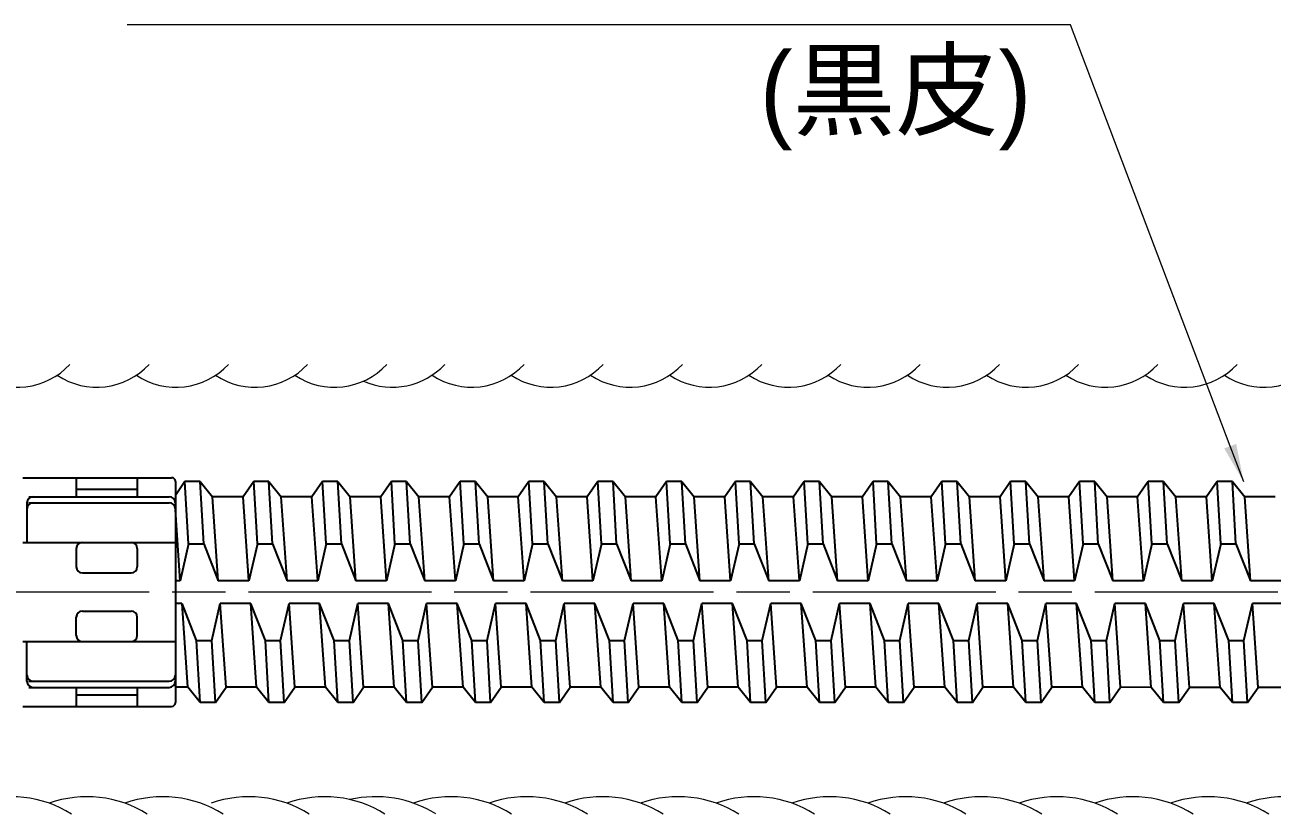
# Model space of a CAD drawing. Units: millimetres at full size, sheet at 1:2; details may follow other scales. Extents: x 2222 to 3904, y 1083 to 2271.
# Drawn here: x 3228 to 3391.5, y 1914.9 to 2018.3 of the extents above; entities that cross this region are included whole.
import ezdxf
from ezdxf.enums import TextEntityAlignment as Align

# ---------------------------------------------------------------- set-up
doc = ezdxf.new("R2010")
doc.units = ezdxf.units.MM
doc.header["$LTSCALE"] = 2
doc.linetypes.add('CHAIN', pattern=[18.5, 12, -1.5, 3.5, -1.5])
for name, color, linetype, lineweight in [('1 外形線', 7, 'Continuous', 35), ('2 細い実線', 3, 'Continuous', 20), ('4中心線', 1, 'CHAIN', 15), ('6寸法線', 4, 'Continuous', 13)]:
    doc.layers.add(name, color=color, linetype=linetype, lineweight=lineweight)
doc.styles.add('ＭＳ Ｐゴシック', font='')
doc.styles.get('ＭＳ Ｐゴシック').set_extended_font_data('MS PGothic')

# ---------------------------------------------------------------- blocks, each defined once
blk = doc.blocks.new('filled_arrow')
at = {"color": 0, "linetype": 'Continuous', "lineweight": -2}
blk.add_solid([(7.5, 1.25), (0, 0), (7.5, -1.25)], dxfattribs=at)

msp = doc.modelspace()

# ---------------------------------------------------------------- linework, layer by layer
at = {"layer": '1 外形線'}
for p, q in [((3227.725, 1958.969), (3247.225, 1958.969)), ((3234.725, 1958.969), (3234.725, 1956.469)), ((3242.725, 1958.969), (3242.725, 1956.469)), ((3248.976, 1958.476), (3247.725, 1956.609)), ((3247.725, 1958.469), (3247.725, 1929.469)), ((3249.451, 1950.303), (3248.976, 1958.476)), ((3250.976, 1958.476), (3248.976, 1958.476)), ((3251.451, 1950.303), (3250.976, 1958.476)), ((3250.976, 1958.476), (3252.593, 1956.472)), ((3257.998, 1958.477), (3256.605, 1956.472)), ((3259.998, 1958.476), (3257.998, 1958.477)), ((3258.474, 1950.304), (3257.998, 1958.477)), ((3259.998, 1958.476), (3261.615, 1956.472)), ((3260.473, 1950.303), (3259.998, 1958.476)), ((3267.022, 1958.476), (3265.629, 1956.472)), ((3269.022, 1958.476), (3267.022, 1958.476)), ((3267.497, 1950.303), (3267.022, 1958.476)), ((3269.022, 1958.476), (3270.639, 1956.472)), ((3269.497, 1950.303), (3269.022, 1958.476)), ((3276.046, 1958.476), (3274.653, 1956.471)), ((3276.521, 1950.303), (3276.046, 1958.476)), ((3278.046, 1958.475), (3276.046, 1958.476)), ((3278.521, 1950.302), (3278.046, 1958.475)), ((3278.046, 1958.475), (3279.663, 1956.471)), ((3285.07, 1958.475), (3283.676, 1956.471)), ((3285.545, 1950.302), (3285.07, 1958.475)), ((3287.07, 1958.475), (3285.07, 1958.475)), ((3287.545, 1950.302), (3287.07, 1958.475)), ((3287.07, 1958.475), (3288.687, 1956.471)), ((3294.094, 1958.475), (3292.7, 1956.47)), ((3296.094, 1958.475), (3294.094, 1958.475)), ((3294.569, 1950.302), (3294.094, 1958.475)), ((3296.569, 1950.301), (3296.094, 1958.475)), ((3296.094, 1958.475), (3297.711, 1956.47)), ((3303.118, 1958.474), (3301.724, 1956.47)), ((3303.593, 1950.301), (3303.118, 1958.474)), ((3305.118, 1958.474), (3303.118, 1958.474)), ((3305.593, 1950.301), (3305.118, 1958.474)), ((3305.118, 1958.474), (3306.734, 1956.47)), ((3312.141, 1958.474), (3310.748, 1956.469)), ((3312.617, 1950.301), (3312.141, 1958.474)), ((3314.141, 1958.474), (3312.141, 1958.474)), ((3314.617, 1950.3), (3314.141, 1958.474)), ((3314.141, 1958.474), (3315.758, 1956.469)), ((3321.165, 1958.474), (3319.772, 1956.469)), ((3321.64, 1950.3), (3321.165, 1958.474)), ((3323.165, 1958.473), (3321.165, 1958.474)), ((3323.64, 1950.3), (3323.165, 1958.473)), ((3323.165, 1958.473), (3324.782, 1956.469)), ((3330.189, 1958.473), (3328.795, 1956.468)), ((3330.664, 1950.3), (3330.189, 1958.473)), ((3332.189, 1958.473), (3330.189, 1958.473)), ((3332.664, 1950.3), (3332.189, 1958.473)), ((3332.189, 1958.473), (3333.806, 1956.469)), ((3339.213, 1958.473), (3337.819, 1956.468)), ((3339.688, 1950.3), (3339.213, 1958.473)), ((3341.213, 1958.472), (3339.213, 1958.473)), ((3341.688, 1950.299), (3341.213, 1958.472)), ((3341.213, 1958.472), (3342.83, 1956.468)), ((3348.237, 1958.472), (3346.843, 1956.468)), ((3348.712, 1950.299), (3348.237, 1958.472)), ((3350.237, 1958.472), (3348.237, 1958.472)), ((3350.712, 1950.299), (3350.237, 1958.472)), ((3350.237, 1958.472), (3351.854, 1956.468)), ((3357.261, 1958.472), (3355.867, 1956.467)), ((3357.736, 1950.299), (3357.261, 1958.472)), ((3359.261, 1958.471), (3357.261, 1958.472)), ((3359.736, 1950.298), (3359.261, 1958.471)), ((3359.261, 1958.471), (3360.877, 1956.467)), ((3366.284, 1958.471), (3364.891, 1956.467)), ((3366.76, 1950.298), (3366.284, 1958.471)), ((3368.284, 1958.471), (3366.284, 1958.471)), ((3368.759, 1950.298), (3368.284, 1958.471)), ((3368.284, 1958.471), (3369.901, 1956.467)), ((3375.308, 1958.471), (3373.915, 1956.466)), ((3377.308, 1958.471), (3375.308, 1958.471)), ((3375.783, 1950.298), (3375.308, 1958.471)), ((3377.783, 1950.297), (3377.308, 1958.471)), ((3377.308, 1958.471), (3378.925, 1956.466)), ((3384.332, 1958.47), (3382.938, 1956.466)), ((3384.807, 1950.297), (3384.332, 1958.47)), ((3386.332, 1958.47), (3384.332, 1958.47)), ((3386.807, 1950.297), (3386.332, 1958.47)), ((3386.332, 1958.47), (3387.949, 1956.466)), ((3228.525, 1956.469), (3246.925, 1956.469)), ((3234.725, 1957.469), (3242.725, 1957.469)), ((3253.357, 1945.453), (3252.593, 1956.472)), ((3256.607, 1956.472), (3252.593, 1956.472)), ((3257.369, 1945.454), (3256.605, 1956.471)), ((3265.629, 1956.472), (3261.615, 1956.472)), ((3262.379, 1945.453), (3261.615, 1956.472)), ((3266.393, 1945.453), (3265.629, 1956.471)), ((3271.403, 1945.453), (3270.639, 1956.472)), ((3274.653, 1956.472), (3270.639, 1956.472)), ((3275.417, 1945.453), (3274.652, 1956.47)), ((3280.427, 1945.453), (3279.663, 1956.471)), ((3283.676, 1956.471), (3279.663, 1956.471)), ((3284.441, 1945.452), (3283.676, 1956.47)), ((3289.451, 1945.452), (3288.687, 1956.471)), ((3292.7, 1956.471), (3288.687, 1956.471)), ((3293.465, 1945.452), (3292.7, 1956.47)), ((3298.475, 1945.452), (3297.711, 1956.47)), ((3301.724, 1956.47), (3297.711, 1956.47)), ((3302.488, 1945.451), (3301.724, 1956.469)), ((3307.498, 1945.451), (3306.734, 1956.47)), ((3310.748, 1956.47), (3306.734, 1956.47)), ((3311.512, 1945.451), (3310.748, 1956.469)), ((3316.522, 1945.451), (3315.758, 1956.469)), ((3319.772, 1956.469), (3315.758, 1956.469)), ((3320.536, 1945.45), (3319.772, 1956.468)), ((3328.796, 1956.469), (3324.782, 1956.469)), ((3325.546, 1945.45), (3324.782, 1956.469)), ((3329.56, 1945.45), (3328.795, 1956.468)), ((3334.57, 1945.45), (3333.806, 1956.469)), ((3337.819, 1956.468), (3333.806, 1956.469)), ((3338.584, 1945.45), (3337.819, 1956.467)), ((3343.594, 1945.449), (3342.83, 1956.468)), ((3346.843, 1956.468), (3342.83, 1956.468)), ((3347.608, 1945.449), (3346.843, 1956.467)), ((3352.618, 1945.449), (3351.854, 1956.468)), ((3355.867, 1956.468), (3351.854, 1956.468)), ((3356.631, 1945.449), (3355.867, 1956.466)), ((3361.642, 1945.449), (3360.877, 1956.467)), ((3364.891, 1956.467), (3360.877, 1956.467)), ((3365.655, 1945.448), (3364.891, 1956.466)), ((3373.915, 1956.467), (3369.901, 1956.467)), ((3370.665, 1945.448), (3369.901, 1956.467)), ((3374.679, 1945.448), (3373.915, 1956.466)), ((3382.939, 1956.466), (3378.925, 1956.466)), ((3379.689, 1945.448), (3378.925, 1956.466)), ((3383.703, 1945.447), (3382.938, 1956.465)), ((3391.962, 1956.466), (3387.949, 1956.466)), ((3388.713, 1945.447), (3387.949, 1956.466)), ((3228.263, 1955.669), (3228.263, 1950.469)), ((3228.525, 1955.669), (3246.925, 1955.669)), ((3248.347, 1945.453), (3247.725, 1954.748)), ((3227.725, 1950.469), (3247.725, 1950.469)), ((3234.725, 1949.669), (3234.725, 1947.269)), ((3235.525, 1950.469), (3241.925, 1950.469)), ((3242.725, 1949.669), (3242.725, 1947.269)), ((3249.451, 1950.303), (3248.347, 1945.453)), ((3249.451, 1950.303), (3251.451, 1950.303)), ((3251.451, 1950.303), (3253.357, 1945.453)), ((3258.474, 1950.304), (3257.369, 1945.454)), ((3258.474, 1950.304), (3260.473, 1950.303)), ((3260.473, 1950.303), (3262.379, 1945.454)), ((3267.497, 1950.303), (3266.393, 1945.453)), ((3267.497, 1950.303), (3269.497, 1950.303)), ((3269.497, 1950.303), (3271.403, 1945.453)), ((3276.521, 1950.303), (3275.417, 1945.453)), ((3276.521, 1950.303), (3278.521, 1950.302)), ((3278.521, 1950.302), (3280.427, 1945.453)), ((3285.545, 1950.302), (3284.441, 1945.452)), ((3285.545, 1950.302), (3287.545, 1950.302)), ((3287.545, 1950.302), (3289.451, 1945.452)), ((3294.569, 1950.302), (3293.464, 1945.452)), ((3294.569, 1950.302), (3296.569, 1950.301)), ((3296.569, 1950.301), (3298.475, 1945.452)), ((3303.593, 1950.301), (3302.488, 1945.451)), ((3303.593, 1950.301), (3305.593, 1950.301)), ((3305.593, 1950.301), (3307.498, 1945.451)), ((3312.617, 1950.301), (3311.512, 1945.451)), ((3312.617, 1950.301), (3314.617, 1950.3)), ((3314.617, 1950.3), (3316.522, 1945.451)), ((3321.64, 1950.3), (3320.536, 1945.45)), ((3321.64, 1950.3), (3323.64, 1950.3)), ((3323.64, 1950.3), (3325.546, 1945.45)), ((3330.664, 1950.3), (3329.56, 1945.45)), ((3330.664, 1950.3), (3332.664, 1950.3)), ((3332.664, 1950.3), (3334.57, 1945.45)), ((3339.688, 1950.3), (3338.584, 1945.449)), ((3339.688, 1950.3), (3341.688, 1950.299)), ((3341.688, 1950.299), (3343.594, 1945.449)), ((3348.712, 1950.299), (3347.607, 1945.449)), ((3348.712, 1950.299), (3350.712, 1950.299)), ((3350.712, 1950.299), (3352.618, 1945.449)), ((3357.736, 1950.299), (3356.631, 1945.449)), ((3357.736, 1950.299), (3359.736, 1950.298)), ((3359.736, 1950.298), (3361.642, 1945.449)), ((3366.76, 1950.298), (3365.655, 1945.448)), ((3366.76, 1950.298), (3368.759, 1950.298)), ((3368.759, 1950.298), (3370.665, 1945.448)), ((3375.783, 1950.298), (3374.679, 1945.448)), ((3375.783, 1950.298), (3377.783, 1950.297)), ((3377.783, 1950.297), (3379.689, 1945.448)), ((3384.807, 1950.297), (3383.703, 1945.447)), ((3384.807, 1950.297), (3386.807, 1950.297)), ((3386.807, 1950.297), (3388.713, 1945.447)), ((3235.525, 1946.469), (3241.925, 1946.469)), ((3248.336, 1945.452), (3247.725, 1945.452)), ((3257.371, 1945.453), (3253.357, 1945.453)), ((3266.393, 1945.453), (3262.379, 1945.453)), ((3275.417, 1945.453), (3271.403, 1945.453)), ((3284.441, 1945.452), (3280.427, 1945.453)), ((3293.465, 1945.452), (3289.451, 1945.452)), ((3302.488, 1945.451), (3298.475, 1945.452)), ((3311.512, 1945.451), (3307.498, 1945.451)), ((3320.536, 1945.45), (3316.522, 1945.451)), ((3329.56, 1945.45), (3325.546, 1945.45)), ((3338.584, 1945.45), (3334.57, 1945.45)), ((3347.608, 1945.449), (3343.594, 1945.449)), ((3356.631, 1945.449), (3352.618, 1945.449)), ((3365.655, 1945.448), (3361.642, 1945.449)), ((3374.679, 1945.448), (3370.665, 1945.448)), ((3383.703, 1945.447), (3379.689, 1945.448)), ((3392.727, 1945.447), (3388.713, 1945.447)), ((3235.525, 1941.469), (3241.925, 1941.469)), ((3248.583, 1942.452), (3247.726, 1942.452)), ((3249.359, 1931.477), (3248.595, 1942.453)), ((3250.501, 1937.603), (3248.595, 1942.453)), ((3252.501, 1937.603), (3253.605, 1942.452)), ((3257.619, 1942.452), (3253.605, 1942.453)), ((3254.369, 1931.477), (3253.605, 1942.452)), ((3258.381, 1931.477), (3257.617, 1942.453)), ((3259.523, 1937.603), (3257.617, 1942.453)), ((3261.523, 1937.604), (3262.627, 1942.453)), ((3266.641, 1942.453), (3262.627, 1942.454)), ((3263.391, 1931.477), (3262.627, 1942.453)), ((3267.405, 1931.477), (3266.641, 1942.453)), ((3268.547, 1937.603), (3266.641, 1942.453)), ((3270.547, 1937.603), (3271.651, 1942.452)), ((3275.664, 1942.452), (3271.651, 1942.453)), ((3272.415, 1931.477), (3271.651, 1942.452)), ((3276.429, 1931.476), (3275.664, 1942.452)), ((3277.57, 1937.602), (3275.665, 1942.452)), ((3279.57, 1937.603), (3280.675, 1942.452)), ((3284.688, 1942.452), (3280.675, 1942.453)), ((3281.439, 1931.476), (3280.675, 1942.452)), ((3286.594, 1937.602), (3284.688, 1942.452)), ((3285.453, 1931.476), (3284.688, 1942.452)), ((3288.594, 1937.602), (3289.699, 1942.451)), ((3293.712, 1942.451), (3289.699, 1942.452)), ((3290.463, 1931.476), (3289.699, 1942.451)), ((3295.618, 1937.601), (3293.712, 1942.451)), ((3294.477, 1931.475), (3293.712, 1942.451)), ((3297.618, 1937.602), (3298.722, 1942.451)), ((3299.487, 1931.475), (3298.722, 1942.451)), ((3302.736, 1942.451), (3298.723, 1942.452)), ((3304.642, 1937.601), (3302.736, 1942.451)), ((3303.5, 1931.475), (3302.736, 1942.451)), ((3306.642, 1937.601), (3307.746, 1942.451)), ((3311.76, 1942.45), (3307.746, 1942.451)), ((3308.511, 1931.475), (3307.746, 1942.451)), ((3313.666, 1937.6), (3311.76, 1942.45)), ((3312.524, 1931.475), (3311.76, 1942.45)), ((3315.666, 1937.601), (3316.77, 1942.45)), ((3320.784, 1942.45), (3316.77, 1942.451)), ((3317.534, 1931.474), (3316.77, 1942.45)), ((3322.69, 1937.6), (3320.784, 1942.45)), ((3321.548, 1931.474), (3320.784, 1942.45)), ((3324.69, 1937.601), (3325.794, 1942.45)), ((3329.808, 1942.45), (3325.794, 1942.451)), ((3326.558, 1931.474), (3325.794, 1942.45)), ((3330.572, 1931.474), (3329.808, 1942.45)), ((3331.713, 1937.6), (3329.808, 1942.449)), ((3333.713, 1937.6), (3334.818, 1942.449)), ((3338.831, 1942.449), (3334.818, 1942.45)), ((3335.582, 1931.474), (3334.818, 1942.449)), ((3340.737, 1937.599), (3338.831, 1942.449)), ((3339.596, 1931.473), (3338.831, 1942.449)), ((3342.737, 1937.6), (3343.842, 1942.449)), ((3347.855, 1942.449), (3343.842, 1942.45)), ((3344.606, 1931.473), (3343.842, 1942.449)), ((3348.62, 1931.473), (3347.855, 1942.449)), ((3351.761, 1937.599), (3352.865, 1942.448)), ((3353.63, 1931.473), (3352.865, 1942.448)), ((3356.879, 1942.448), (3352.866, 1942.449)), ((3358.785, 1937.598), (3356.879, 1942.448)), ((3357.643, 1931.472), (3356.879, 1942.448)), ((3360.785, 1937.599), (3361.889, 1942.448)), ((3365.903, 1942.448), (3361.889, 1942.449)), ((3362.654, 1931.472), (3361.889, 1942.448)), ((3367.809, 1937.598), (3365.903, 1942.448)), ((3366.667, 1931.472), (3365.903, 1942.448)), ((3369.809, 1937.598), (3370.913, 1942.447)), ((3374.927, 1942.447), (3370.913, 1942.448)), ((3371.677, 1931.472), (3370.913, 1942.447)), ((3376.833, 1937.597), (3374.927, 1942.447)), ((3375.691, 1931.471), (3374.927, 1942.447)), ((3378.833, 1937.598), (3379.937, 1942.447)), ((3383.95, 1942.447), (3379.937, 1942.448)), ((3380.701, 1931.471), (3379.937, 1942.447)), ((3384.715, 1931.471), (3383.95, 1942.447)), ((3385.856, 1937.597), (3383.951, 1942.447)), ((3387.856, 1937.597), (3388.961, 1942.447)), ((3392.974, 1942.446), (3388.961, 1942.447)), ((3389.725, 1931.471), (3388.961, 1942.447)), ((3234.725, 1938.269), (3234.725, 1940.669)), ((3242.725, 1938.269), (3242.725, 1940.669)), ((3227.725, 1937.469), (3247.725, 1937.469)), ((3228.263, 1932.269), (3228.263, 1937.469)), ((3235.525, 1937.469), (3241.925, 1937.469)), ((3250.501, 1937.603), (3252.501, 1937.603)), ((3250.976, 1929.474), (3250.501, 1937.603)), ((3252.976, 1929.474), (3252.501, 1937.603)), ((3259.523, 1937.603), (3261.523, 1937.604)), ((3259.998, 1929.475), (3259.523, 1937.603)), ((3261.998, 1929.474), (3261.523, 1937.604)), ((3269.022, 1929.474), (3268.547, 1937.603)), ((3268.547, 1937.603), (3270.547, 1937.603)), ((3271.022, 1929.474), (3270.547, 1937.603)), ((3277.57, 1937.602), (3279.57, 1937.603)), ((3278.046, 1929.474), (3277.57, 1937.602)), ((3280.045, 1929.473), (3279.57, 1937.603)), ((3286.594, 1937.602), (3288.594, 1937.602)), ((3287.069, 1929.473), (3286.594, 1937.602)), ((3289.069, 1929.473), (3288.594, 1937.602)), ((3295.618, 1937.601), (3297.618, 1937.602)), ((3296.093, 1929.473), (3295.618, 1937.601)), ((3298.093, 1929.472), (3297.618, 1937.602)), ((3304.642, 1937.601), (3306.642, 1937.601)), ((3305.117, 1929.472), (3304.642, 1937.601)), ((3307.117, 1929.472), (3306.642, 1937.601)), ((3313.666, 1937.6), (3315.666, 1937.601)), ((3314.141, 1929.472), (3313.666, 1937.6)), ((3316.141, 1929.471), (3315.666, 1937.601)), ((3322.69, 1937.6), (3324.69, 1937.601)), ((3323.165, 1929.471), (3322.69, 1937.6)), ((3325.165, 1929.471), (3324.69, 1937.601)), ((3331.713, 1937.6), (3333.713, 1937.6)), ((3332.189, 1929.471), (3331.713, 1937.6)), ((3334.188, 1929.47), (3333.713, 1937.6)), ((3340.737, 1937.599), (3342.737, 1937.6)), ((3341.212, 1929.47), (3340.737, 1937.599)), ((3343.212, 1929.47), (3342.737, 1937.6)), ((3349.761, 1937.599), (3351.761, 1937.599)), ((3350.236, 1929.47), (3349.761, 1937.599)), ((3352.236, 1929.47), (3351.761, 1937.599)), ((3358.785, 1937.598), (3360.785, 1937.599)), ((3359.26, 1929.47), (3358.785, 1937.598)), ((3361.26, 1929.469), (3360.785, 1937.599)), ((3367.809, 1937.598), (3369.809, 1937.598)), ((3368.284, 1929.469), (3367.809, 1937.598)), ((3370.284, 1929.469), (3369.809, 1937.598)), ((3376.833, 1937.597), (3378.833, 1937.598)), ((3377.308, 1929.469), (3376.833, 1937.597)), ((3379.308, 1929.468), (3378.833, 1937.598)), ((3385.856, 1937.597), (3387.856, 1937.597)), ((3386.332, 1929.468), (3385.856, 1937.597)), ((3388.331, 1929.468), (3387.856, 1937.597)), ((3228.525, 1932.269), (3246.925, 1932.269)), ((3228.525, 1931.469), (3246.925, 1931.469)), ((3234.725, 1931.469), (3234.725, 1928.969)), ((3242.725, 1931.469), (3242.725, 1928.969)), ((3249.348, 1931.476), (3247.726, 1931.476)), ((3250.976, 1929.474), (3249.359, 1931.477)), ((3252.976, 1929.474), (3254.369, 1931.477)), ((3258.383, 1931.476), (3254.369, 1931.477)), ((3259.998, 1929.475), (3258.381, 1931.477)), ((3261.998, 1929.474), (3263.391, 1931.477)), ((3267.405, 1931.477), (3263.391, 1931.477)), ((3269.022, 1929.474), (3267.405, 1931.477)), ((3271.022, 1929.474), (3272.415, 1931.477)), ((3276.429, 1931.476), (3272.415, 1931.477)), ((3278.046, 1929.474), (3276.429, 1931.476)), ((3280.045, 1929.473), (3281.439, 1931.476)), ((3285.453, 1931.476), (3281.439, 1931.476)), ((3287.069, 1929.473), (3285.453, 1931.476)), ((3289.069, 1929.473), (3290.463, 1931.476)), ((3294.477, 1931.475), (3290.463, 1931.476)), ((3296.093, 1929.473), (3294.477, 1931.475)), ((3298.093, 1929.472), (3299.487, 1931.475)), ((3303.5, 1931.475), (3299.487, 1931.475)), ((3305.117, 1929.472), (3303.5, 1931.475)), ((3307.117, 1929.472), (3308.511, 1931.475)), ((3312.524, 1931.475), (3308.511, 1931.475)), ((3314.141, 1929.472), (3312.524, 1931.475)), ((3316.141, 1929.471), (3317.534, 1931.474)), ((3321.548, 1931.474), (3317.534, 1931.474)), ((3323.165, 1929.471), (3321.548, 1931.474)), ((3325.165, 1929.471), (3326.558, 1931.474)), ((3330.572, 1931.474), (3326.558, 1931.474)), ((3332.189, 1929.471), (3330.572, 1931.474)), ((3334.188, 1929.47), (3335.582, 1931.474)), ((3339.596, 1931.473), (3335.582, 1931.474)), ((3341.212, 1929.47), (3339.596, 1931.473)), ((3343.212, 1929.47), (3344.606, 1931.473)), ((3348.62, 1931.473), (3344.606, 1931.473)), ((3350.236, 1929.47), (3348.62, 1931.473)), ((3352.236, 1929.47), (3353.63, 1931.473)), ((3357.643, 1931.472), (3353.63, 1931.473)), ((3359.26, 1929.47), (3357.643, 1931.472)), ((3361.26, 1929.469), (3362.654, 1931.472)), ((3366.667, 1931.472), (3362.654, 1931.472)), ((3368.284, 1929.469), (3366.667, 1931.472)), ((3370.284, 1929.469), (3371.677, 1931.472)), ((3375.691, 1931.471), (3371.677, 1931.472)), ((3377.308, 1929.469), (3375.691, 1931.471)), ((3379.308, 1929.468), (3380.701, 1931.471)), ((3384.715, 1931.471), (3380.701, 1931.471)), ((3386.332, 1929.468), (3384.715, 1931.471)), ((3388.331, 1929.468), (3389.725, 1931.471)), ((3393.739, 1931.471), (3389.725, 1931.471)), ((3234.725, 1930.469), (3242.725, 1930.469)), ((3227.725, 1928.969), (3247.225, 1928.969)), ((3252.976, 1929.474), (3250.976, 1929.474)), ((3261.998, 1929.474), (3259.998, 1929.475)), ((3271.022, 1929.474), (3269.022, 1929.474)), ((3280.045, 1929.473), (3278.046, 1929.474)), ((3289.069, 1929.473), (3287.069, 1929.473)), ((3298.093, 1929.472), (3296.093, 1929.473)), ((3307.117, 1929.472), (3305.117, 1929.472)), ((3316.141, 1929.471), (3314.141, 1929.472)), ((3325.165, 1929.471), (3323.165, 1929.471)), ((3334.188, 1929.47), (3332.189, 1929.471)), ((3343.212, 1929.47), (3341.212, 1929.47)), ((3352.236, 1929.47), (3350.236, 1929.47)), ((3361.26, 1929.469), (3359.26, 1929.47)), ((3370.284, 1929.469), (3368.284, 1929.469)), ((3379.308, 1929.468), (3377.308, 1929.469)), ((3388.331, 1929.468), (3386.332, 1929.468))]:
    msp.add_line(p, q, dxfattribs=at)
at = {"layer": '1 外形線', "color": 2}
msp.add_line((3349.761, 1937.599), (3347.855, 1942.448), dxfattribs=at)
at = {"layer": '1 外形線'}
for centre, radius, start, end in [((3247.225, 1958.469), 0.5, 0, 90), ((3229.063, 1955.669), 0.8, 90, 180), ((3246.925, 1955.669), 0.8, 0, 90), ((3229.063, 1954.869), 0.8, 90, 180), ((3246.925, 1954.869), 0.8, 0, 90), ((3235.525, 1949.669), 0.8, 90, 180), ((3241.925, 1949.669), 0.8, 0, 90), ((3235.525, 1947.269), 0.8, 180, 270), ((3241.925, 1947.269), 0.8, 270, 0), ((3235.525, 1940.669), 0.8, 90, 180), ((3241.925, 1940.669), 0.8, 0, 90), ((3235.525, 1938.269), 0.8, 180, 270), ((3241.925, 1938.269), 0.8, 270, 0), ((3229.063, 1933.069), 0.8, 180, 270), ((3246.925, 1933.069), 0.8, 270, 0), ((3229.063, 1932.269), 0.8, 180, 270), ((3246.925, 1932.269), 0.8, 270, 0), ((3247.225, 1929.469), 0.5, 270, 0)]:
    msp.add_arc(centre, radius, start, end, dxfattribs=at)
at = {"layer": '2 細い実線'}
for centre, radius, start, end in [((3227.033, 1980.193), 9.363, 236.29836, 317.16495), ((3237.423, 1980.193), 9.363, 236.29836, 317.16495), ((3247.813, 1980.192), 9.363, 236.29836, 317.16495), ((3258.203, 1980.192), 9.363, 236.29836, 317.16495), ((3268.593, 1980.191), 9.363, 236.29836, 317.16495), ((3276.188, 1980.198), 9.363, 246.12528, 317.16495), ((3286.578, 1980.198), 9.363, 236.29836, 317.16495), ((3296.968, 1980.198), 9.363, 236.29836, 317.16495), ((3307.358, 1980.197), 9.363, 236.29836, 317.16495), ((3317.748, 1980.197), 9.363, 236.29836, 317.16495), ((3328.138, 1980.197), 9.363, 236.29836, 317.16495), ((3338.528, 1980.196), 9.363, 236.29836, 317.16495), ((3348.918, 1980.196), 9.363, 236.29836, 317.16495), ((3359.308, 1980.196), 9.363, 236.29836, 317.16495), ((3369.698, 1980.195), 9.363, 236.29836, 317.16495), ((3380.088, 1980.195), 9.363, 236.29836, 317.16495), ((3390.479, 1980.194), 9.363, 236.29836, 317.16495), ((3226.195, 1902.176), 14.948, 58.00506, 109.39786), ((3236.125, 1902.175), 14.948, 58.00506, 109.39786), ((3246.055, 1902.175), 14.948, 58.00506, 109.39786), ((3257.365, 1902.175), 14.948, 58.00506, 109.39786), ((3267.295, 1902.174), 14.948, 58.00506, 109.39786), ((3273.97, 1902.181), 14.948, 58.00506, 102.95558), ((3283.9, 1902.18), 14.948, 58.00506, 109.39786), ((3293.83, 1902.179), 14.948, 58.00506, 109.39786), ((3303.76, 1902.179), 14.948, 58.00506, 109.39786), ((3313.689, 1902.178), 14.948, 58.00506, 109.39786), ((3323.619, 1902.178), 14.948, 58.00506, 109.39786), ((3333.549, 1902.177), 14.948, 58.00506, 109.39786), ((3343.479, 1902.176), 14.948, 58.00506, 109.39786), ((3353.409, 1902.176), 14.948, 58.00506, 109.39786), ((3363.339, 1902.175), 14.948, 58.00506, 109.39786), ((3373.269, 1902.175), 14.948, 58.00506, 109.39786), ((3383.199, 1902.174), 14.948, 58.00506, 109.39786), ((3393.129, 1902.173), 14.948, 58.00506, 109.39786)]:
    msp.add_arc(centre, radius, start, end, dxfattribs=at)
at = {"layer": '4中心線'}
msp.add_line((3688.298, 1943.969), (2429.493, 1943.969), dxfattribs=at)
at = {"layer": '6寸法線'}
msp.add_lwpolyline([(3387.827, 1958.42), (3386.053, 1963.094), (3365.094, 2018.346), (3241.397, 2018.346)], dxfattribs=at)

# ---------------------------------------------------------------- block references
at = {"layer": '6寸法線', "xscale": 0.667, "yscale": 0.667, "rotation": 110.8}
msp.add_blockref('filled_arrow', (3387.827, 1958.42), dxfattribs=at)

# ---------------------------------------------------------------- texts
at = {"layer": '6寸法線', "color": 7, "style": 'ＭＳ Ｐゴシック'}
msp.add_text('(黒皮)', height=9.897, dxfattribs=at).set_placement((3324.36, 2001.896), align=Align.BOTTOM_LEFT)

doc.saveas('drawing.dxf')
